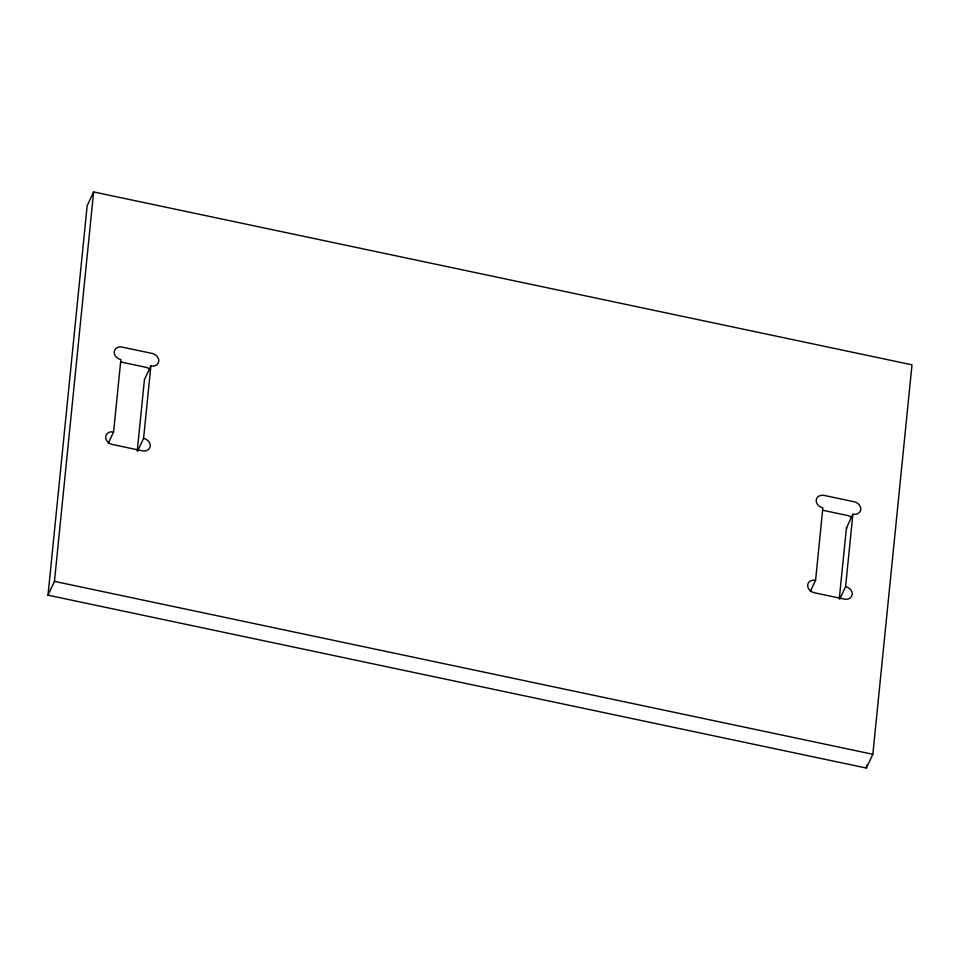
<?xml version="1.0" encoding="UTF-8"?>
<svg xmlns="http://www.w3.org/2000/svg" width="960" height="960" viewBox="0 0 960 960"><rect width="100%" height="100%" fill="white"/><g stroke="black" fill="none" stroke-linecap="round" stroke-linejoin="round"><path stroke-width="1.44" d="M48 595.176L87.156 205.728L93.612 191.94L912 364.824L872.844 754.272L866.388 768.06L48 595.176L54.456 581.376L93.612 191.94M108.3 443.292L113.592 432L120.876 359.568A7.536 6.144 25.1 0 1 114.228 351.804A7.536 6.144 25.1 0 1 122.124 347.1L151.812 353.376A7.536 6.144 25.1 0 1 158.796 361.068A7.536 6.144 25.1 0 1 150.876 365.904L144.42 379.704L137.244 451.008M137.724 450.876L143.592 438.348L150.876 365.904M810.3 591.588L815.58 580.296L822.864 507.864A7.536 6.144 25.1 0 1 816.216 500.1A7.536 6.144 25.1 0 1 824.112 495.408L854.124 501.744A7.536 6.144 25.1 0 1 860.772 509.508A7.536 6.144 25.1 0 1 852.876 514.2L846.408 528L839.352 598.164M839.712 599.184L845.592 586.644L852.876 514.2M866.388 768.06L866.688 765.072M121.236 362.076L145.344 367.176A7.536 6.144 25.1 0 1 150.228 369.708M823.284 510.384L847.668 515.532A7.536 6.144 25.1 0 1 852.108 517.896M54.456 581.376L872.844 754.272M847.068 528.108A7.536 6.144 25.1 0 1 846.408 528M143.592 438.348A7.536 6.144 25.1 0 1 150.24 446.112A7.536 6.144 25.1 0 1 142.344 450.804L112.332 444.468A7.536 6.144 25.1 0 1 105.684 436.692A7.536 6.144 25.1 0 1 113.592 432M845.592 586.644A7.536 6.144 25.1 0 1 852.24 594.408A7.536 6.144 25.1 0 1 844.332 599.1L814.332 592.764A7.536 6.144 25.1 0 1 807.684 585A7.536 6.144 25.1 0 1 815.58 580.296"/></g></svg>
